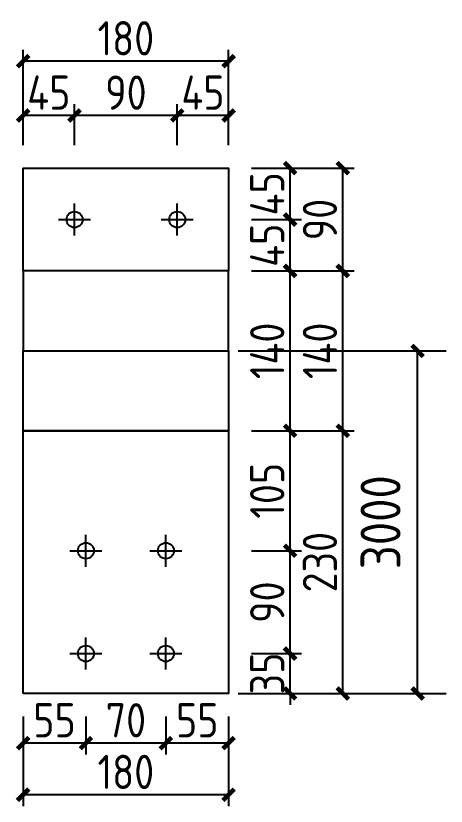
# Model space of a CAD drawing. Extents: x -196983 to 471790, y -783661 to 190401.
# Drawn here: x 206353 to 210122, y -106150 to -99230 of the extents above; entities that cross this region are included whole.
import ezdxf

# ---------------------------------------------------------------- set-up
doc = ezdxf.new("R2010")
doc.units = 0
doc.header["$LTSCALE"] = 1000
doc.header["$MEASUREMENT"] = 0
doc.layers.add('_TCH_MASK', color=7, linetype='Continuous')
doc.styles.get("Standard").update_dxf_attribs({"font": 'gbenor.shx', "bigfont": 'gbcbig.shx'})
doc.dimstyles.get("Standard").update_dxf_attribs({"dimscale": 100, "dimtxt": 3.5, "dimasz": 1, "dimexe": 2.5, "dimexo": 3, "dimgap": 1.5, "dimtad": 1, "dimdec": 0, "dimzin": 0, "dimdsep": 46, "dimtxsty": 'Standard', "dimblk": 'ARCHTICK', "dimcen": 0.09, "dimadec": 0, "dimazin": 0, "dimtfac": 1, "dimtdec": 0, "dimtix": 1, "dimtmove": 2, "dimatfit": 3, "dimfxl": 1, "dimtolj": 1, "dimtzin": 0, "dimarcsym": 0})

# ---------------------------------------------------------------- blocks, each defined once
blk = doc.blocks.new('_ArchTick')
at = {"color": 0, "linetype": 'ByBlock', "const_width": 0.4}
blk.add_lwpolyline([(-0.5, -0.5), (0.5, 0.5)], dxfattribs=at)
blk = doc.blocks.new('*D942')
at = {"layer": '_TCH_MASK', "color": 0, "lineweight": -2}
for p, q in [((208754.8, -104813.6), (208754.8, -104713.6)), ((208416.9, -104813.6), (208854.8, -104813.6)), ((208754.8, -105163.6), (208754.8, -104813.6)), ((208416.9, -105163.6), (208854.8, -105163.6)), ((208754.8, -105163.6), (208754.8, -105263.6))]:
    blk.add_line(p, q, dxfattribs=at)
at = {"layer": 'Defpoints', "color": 0}
for p in [(208216.9, -104813.6), (208754.8, -104813.6), (208216.9, -105163.6)]:
    blk.add_point(p, dxfattribs=at)
at = {"layer": '_TCH_MASK', "color": 0, "lineweight": -2, "xscale": 100, "yscale": 100, "zscale": 100}
for p, rotation in [((208754.8, -104813.6), 270), ((208754.8, -105163.6), 90)]:
    blk.add_blockref('_ArchTick', p, dxfattribs=dict(at, rotation=rotation))
at = {"layer": '_TCH_MASK', "color": 0, "lineweight": 15, "insert": (208554.8, -104988.6), "char_height": 300, "attachment_point": 5, "rotation": 90}
blk.add_mtext('\\A1;35', dxfattribs=at)
blk = doc.blocks.new('*D943')
at = {"layer": '_TCH_MASK', "color": 0, "lineweight": -2}
for p, q in [((208416.9, -103913.6), (208854.8, -103913.6)), ((208754.8, -104813.6), (208754.8, -103913.6)), ((208416.9, -104813.6), (208854.8, -104813.6))]:
    blk.add_line(p, q, dxfattribs=at)
at = {"layer": 'Defpoints', "color": 0}
for p in [(208216.9, -103913.6), (208754.8, -103913.6), (208216.9, -104813.6)]:
    blk.add_point(p, dxfattribs=at)
at = {"layer": '_TCH_MASK', "color": 0, "lineweight": -2, "xscale": 100, "yscale": 100, "zscale": 100}
for p, rotation in [((208754.8, -103913.6), 90), ((208754.8, -104813.6), 270)]:
    blk.add_blockref('_ArchTick', p, dxfattribs=dict(at, rotation=rotation))
at = {"layer": '_TCH_MASK', "color": 0, "lineweight": 15, "insert": (208554.8, -104363.6), "char_height": 300, "attachment_point": 5, "rotation": 90}
blk.add_mtext('\\A1;90', dxfattribs=at)
blk = doc.blocks.new('*D953')
at = {"layer": '_TCH_MASK', "color": 0, "lineweight": -2}
for p, q in [((208416.9, -102863.6), (208854.8, -102863.6)), ((208754.8, -103913.6), (208754.8, -102863.6)), ((208416.9, -103913.6), (208854.8, -103913.6))]:
    blk.add_line(p, q, dxfattribs=at)
at = {"layer": 'Defpoints', "color": 0}
for p in [(208216.9, -102863.6), (208754.8, -102863.6), (208216.9, -103913.6)]:
    blk.add_point(p, dxfattribs=at)
at = {"layer": '_TCH_MASK', "color": 0, "lineweight": -2, "xscale": 100, "yscale": 100, "zscale": 100}
for p, rotation in [((208754.8, -102863.6), 90), ((208754.8, -103913.6), 270)]:
    blk.add_blockref('_ArchTick', p, dxfattribs=dict(at, rotation=rotation))
at = {"layer": '_TCH_MASK', "color": 0, "lineweight": 15, "insert": (208554.8, -103388.6), "char_height": 300, "attachment_point": 5, "rotation": 90}
blk.add_mtext('\\A1;105', dxfattribs=at)
blk = doc.blocks.new('*D954')
at = {"layer": '_TCH_MASK', "color": 0, "lineweight": -2}
for p, q in [((208416.9, -101463.6), (208854.8, -101463.6)), ((208754.8, -102863.6), (208754.8, -101463.6)), ((208416.9, -102863.6), (208854.8, -102863.6))]:
    blk.add_line(p, q, dxfattribs=at)
at = {"layer": 'Defpoints', "color": 0}
for p in [(208216.9, -101463.6), (208754.8, -101463.6), (208216.9, -102863.6)]:
    blk.add_point(p, dxfattribs=at)
at = {"layer": '_TCH_MASK', "color": 0, "lineweight": -2, "xscale": 100, "yscale": 100, "zscale": 100}
for p, rotation in [((208754.8, -101463.6), 90), ((208754.8, -102863.6), 270)]:
    blk.add_blockref('_ArchTick', p, dxfattribs=dict(at, rotation=rotation))
at = {"layer": '_TCH_MASK', "color": 0, "lineweight": 15, "insert": (208554.8, -102163.6), "char_height": 300, "attachment_point": 5, "rotation": 90}
blk.add_mtext('\\A1;140', dxfattribs=at)
blk = doc.blocks.new('*D955')
at = {"layer": '_TCH_MASK', "color": 0, "lineweight": -2}
for p, q in [((208416.9, -101013.6), (208854.8, -101013.6)), ((208754.8, -101463.6), (208754.8, -101013.6)), ((208416.9, -101463.6), (208854.8, -101463.6))]:
    blk.add_line(p, q, dxfattribs=at)
at = {"layer": 'Defpoints', "color": 0}
for p in [(208216.9, -101013.6), (208754.8, -101013.6), (208216.9, -101463.6)]:
    blk.add_point(p, dxfattribs=at)
at = {"layer": '_TCH_MASK', "color": 0, "lineweight": -2, "xscale": 100, "yscale": 100, "zscale": 100}
for p, rotation in [((208754.8, -101013.6), 90), ((208754.8, -101463.6), 270)]:
    blk.add_blockref('_ArchTick', p, dxfattribs=dict(at, rotation=rotation))
at = {"layer": '_TCH_MASK', "color": 0, "lineweight": 15, "insert": (208554.8, -101238.6), "char_height": 300, "attachment_point": 5, "rotation": 90}
blk.add_mtext('\\A1;45', dxfattribs=at)
blk = doc.blocks.new('*D956')
at = {"layer": '_TCH_MASK', "color": 0, "lineweight": -2}
for p, q in [((208416.9, -100563.6), (208854.8, -100563.6)), ((208754.8, -101013.6), (208754.8, -100563.6)), ((208416.9, -101013.6), (208854.8, -101013.6))]:
    blk.add_line(p, q, dxfattribs=at)
at = {"layer": 'Defpoints', "color": 0}
for p in [(208216.9, -100563.6), (208754.8, -100563.6), (208216.9, -101013.6)]:
    blk.add_point(p, dxfattribs=at)
at = {"layer": '_TCH_MASK', "color": 0, "lineweight": -2, "xscale": 100, "yscale": 100, "zscale": 100}
for p, rotation in [((208754.8, -100563.6), 90), ((208754.8, -101013.6), 270)]:
    blk.add_blockref('_ArchTick', p, dxfattribs=dict(at, rotation=rotation))
at = {"layer": '_TCH_MASK', "color": 0, "lineweight": 15, "insert": (208554.8, -100788.6), "char_height": 300, "attachment_point": 5, "rotation": 90}
blk.add_mtext('\\A1;45', dxfattribs=at)
blk = doc.blocks.new('*D944')
at = {"layer": '_TCH_MASK', "color": 0, "lineweight": -2}
for p, q in [((208416.9, -102863.6), (209316.4, -102863.6)), ((209216.4, -105163.6), (209216.4, -102863.6)), ((208416.9, -105163.6), (209316.4, -105163.6))]:
    blk.add_line(p, q, dxfattribs=at)
at = {"layer": 'Defpoints', "color": 0}
for p in [(208216.9, -102863.6), (209216.4, -102863.6), (208216.9, -105163.6)]:
    blk.add_point(p, dxfattribs=at)
at = {"layer": '_TCH_MASK', "color": 0, "lineweight": -2, "xscale": 100, "yscale": 100, "zscale": 100}
for p, rotation in [((209216.4, -102863.6), 90), ((209216.4, -105163.6), 270)]:
    blk.add_blockref('_ArchTick', p, dxfattribs=dict(at, rotation=rotation))
at = {"layer": '_TCH_MASK', "color": 0, "lineweight": 15, "insert": (209016.4, -104013.6), "char_height": 300, "attachment_point": 5, "rotation": 90}
blk.add_mtext('\\A1;230', dxfattribs=at)
blk = doc.blocks.new('*D945')
at = {"layer": '_TCH_MASK', "color": 0, "lineweight": -2}
for p, q in [((208416.9, -101463.6), (209316.4, -101463.6)), ((209216.4, -102863.6), (209216.4, -101463.6)), ((208416.9, -102863.6), (209316.4, -102863.6))]:
    blk.add_line(p, q, dxfattribs=at)
at = {"layer": 'Defpoints', "color": 0}
for p in [(208216.9, -101463.6), (209216.4, -101463.6), (208216.9, -102863.6)]:
    blk.add_point(p, dxfattribs=at)
at = {"layer": '_TCH_MASK', "color": 0, "lineweight": -2, "xscale": 100, "yscale": 100, "zscale": 100}
for p, rotation in [((209216.4, -101463.6), 90), ((209216.4, -102863.6), 270)]:
    blk.add_blockref('_ArchTick', p, dxfattribs=dict(at, rotation=rotation))
at = {"layer": '_TCH_MASK', "color": 0, "lineweight": 15, "insert": (209016.4, -102163.6), "char_height": 300, "attachment_point": 5, "rotation": 90}
blk.add_mtext('\\A1;140', dxfattribs=at)
blk = doc.blocks.new('*D946')
at = {"layer": '_TCH_MASK', "color": 0, "lineweight": -2}
for p, q in [((208416.9, -100563.6), (209316.4, -100563.6)), ((209216.4, -101463.6), (209216.4, -100563.6)), ((208416.9, -101463.6), (209316.4, -101463.6))]:
    blk.add_line(p, q, dxfattribs=at)
at = {"layer": 'Defpoints', "color": 0}
for p in [(208216.9, -100563.6), (209216.4, -100563.6), (208216.9, -101463.6)]:
    blk.add_point(p, dxfattribs=at)
at = {"layer": '_TCH_MASK', "color": 0, "lineweight": -2, "xscale": 100, "yscale": 100, "zscale": 100}
for p, rotation in [((209216.4, -100563.6), 90), ((209216.4, -101463.6), 270)]:
    blk.add_blockref('_ArchTick', p, dxfattribs=dict(at, rotation=rotation))
at = {"layer": '_TCH_MASK', "color": 0, "lineweight": 15, "insert": (209016.4, -101013.6), "char_height": 300, "attachment_point": 5, "rotation": 90}
blk.add_mtext('\\A1;90', dxfattribs=at)
blk = doc.blocks.new('*D947')
at = {"layer": '_TCH_MASK', "color": 0, "lineweight": -2}
for p, q in [((207766.9, -100363.6), (207766.9, -100002.1)), ((208216.9, -100363.6), (208216.9, -100002.1)), ((208216.9, -100102.1), (207766.9, -100102.1))]:
    blk.add_line(p, q, dxfattribs=at)
at = {"layer": 'Defpoints', "color": 0}
for p in [(207766.9, -100102.1), (207766.9, -100563.6), (208216.9, -100563.6)]:
    blk.add_point(p, dxfattribs=at)
at = {"layer": '_TCH_MASK', "color": 0, "lineweight": -2, "xscale": 100, "yscale": 100, "zscale": 100, "rotation": 180}
blk.add_blockref('_ArchTick', (207766.9, -100102.1), dxfattribs=at)
at = {"layer": '_TCH_MASK', "color": 0, "lineweight": -2, "xscale": 100, "yscale": 100, "zscale": 100}
blk.add_blockref('_ArchTick', (208216.9, -100102.1), dxfattribs=at)
at = {"layer": '_TCH_MASK', "color": 0, "lineweight": 15, "insert": (207991.9, -99902.1), "char_height": 300, "attachment_point": 5}
blk.add_mtext('\\A1;45', dxfattribs=at)
blk = doc.blocks.new('*D948')
at = {"layer": '_TCH_MASK', "color": 0, "lineweight": -2}
for p, q in [((206866.9, -100363.6), (206866.9, -100002.1)), ((207766.9, -100363.6), (207766.9, -100002.1)), ((207766.9, -100102.1), (206866.9, -100102.1))]:
    blk.add_line(p, q, dxfattribs=at)
at = {"layer": 'Defpoints', "color": 0}
for p in [(206866.9, -100102.1), (206866.9, -100563.6), (207766.9, -100563.6)]:
    blk.add_point(p, dxfattribs=at)
at = {"layer": '_TCH_MASK', "color": 0, "lineweight": -2, "xscale": 100, "yscale": 100, "zscale": 100, "rotation": 180}
blk.add_blockref('_ArchTick', (206866.9, -100102.1), dxfattribs=at)
at = {"layer": '_TCH_MASK', "color": 0, "lineweight": -2, "xscale": 100, "yscale": 100, "zscale": 100}
blk.add_blockref('_ArchTick', (207766.9, -100102.1), dxfattribs=at)
at = {"layer": '_TCH_MASK', "color": 0, "lineweight": 15, "insert": (207316.9, -99902.1), "char_height": 300, "attachment_point": 5}
blk.add_mtext('\\A1;90', dxfattribs=at)
blk = doc.blocks.new('*D957')
at = {"layer": '_TCH_MASK', "color": 0, "lineweight": -2}
for p, q in [((206416.9, -100363.6), (206416.9, -100002.1)), ((206866.9, -100363.6), (206866.9, -100002.1)), ((206866.9, -100102.1), (206416.9, -100102.1))]:
    blk.add_line(p, q, dxfattribs=at)
at = {"layer": 'Defpoints', "color": 0}
for p in [(206416.9, -100102.1), (206416.9, -100563.6), (206866.9, -100563.6)]:
    blk.add_point(p, dxfattribs=at)
at = {"layer": '_TCH_MASK', "color": 0, "lineweight": -2, "xscale": 100, "yscale": 100, "zscale": 100, "rotation": 180}
blk.add_blockref('_ArchTick', (206416.9, -100102.1), dxfattribs=at)
at = {"layer": '_TCH_MASK', "color": 0, "lineweight": -2, "xscale": 100, "yscale": 100, "zscale": 100}
blk.add_blockref('_ArchTick', (206866.9, -100102.1), dxfattribs=at)
at = {"layer": '_TCH_MASK', "color": 0, "lineweight": 15, "insert": (206641.9, -99902.1), "char_height": 300, "attachment_point": 5}
blk.add_mtext('\\A1;45', dxfattribs=at)
blk = doc.blocks.new('*D958')
at = {"layer": '_TCH_MASK', "color": 0, "lineweight": -2}
for p, q in [((206416.9, -100363.6), (206416.9, -99526.4)), ((208216.9, -100363.6), (208216.9, -99526.4)), ((208216.9, -99626.4), (206416.9, -99626.4))]:
    blk.add_line(p, q, dxfattribs=at)
at = {"layer": 'Defpoints', "color": 0}
for p in [(206416.9, -99626.4), (206416.9, -100563.6), (208216.9, -100563.6)]:
    blk.add_point(p, dxfattribs=at)
at = {"layer": '_TCH_MASK', "color": 0, "lineweight": -2, "xscale": 100, "yscale": 100, "zscale": 100, "rotation": 180}
blk.add_blockref('_ArchTick', (206416.9, -99626.4), dxfattribs=at)
at = {"layer": '_TCH_MASK', "color": 0, "lineweight": -2, "xscale": 100, "yscale": 100, "zscale": 100}
blk.add_blockref('_ArchTick', (208216.9, -99626.4), dxfattribs=at)
at = {"layer": '_TCH_MASK', "color": 0, "lineweight": 15, "insert": (207316.9, -99426.4), "char_height": 300, "attachment_point": 5}
blk.add_mtext('\\A1;180', dxfattribs=at)
blk = doc.blocks.new('*D949')
at = {"layer": '_TCH_MASK', "color": 0, "lineweight": -2}
for p, q in [((207666.9, -105363.6), (207666.9, -105698)), ((208216.9, -105363.6), (208216.9, -105698)), ((208216.9, -105598), (207666.9, -105598))]:
    blk.add_line(p, q, dxfattribs=at)
at = {"layer": 'Defpoints', "color": 0}
for p in [(207666.9, -105163.6), (208216.9, -105163.6), (207666.9, -105598)]:
    blk.add_point(p, dxfattribs=at)
at = {"layer": '_TCH_MASK', "color": 0, "lineweight": -2, "xscale": 100, "yscale": 100, "zscale": 100, "rotation": 180}
blk.add_blockref('_ArchTick', (207666.9, -105598), dxfattribs=at)
at = {"layer": '_TCH_MASK', "color": 0, "lineweight": -2, "xscale": 100, "yscale": 100, "zscale": 100}
blk.add_blockref('_ArchTick', (208216.9, -105598), dxfattribs=at)
at = {"layer": '_TCH_MASK', "color": 0, "lineweight": 15, "insert": (207941.9, -105398), "char_height": 300, "attachment_point": 5}
blk.add_mtext('\\A1;55', dxfattribs=at)
blk = doc.blocks.new('*D950')
at = {"layer": '_TCH_MASK', "color": 0, "lineweight": -2}
for p, q in [((206966.9, -105363.6), (206966.9, -105698)), ((207666.9, -105363.6), (207666.9, -105698)), ((207666.9, -105598), (206966.9, -105598))]:
    blk.add_line(p, q, dxfattribs=at)
at = {"layer": 'Defpoints', "color": 0}
for p in [(206966.9, -105163.6), (207666.9, -105163.6), (206966.9, -105598)]:
    blk.add_point(p, dxfattribs=at)
at = {"layer": '_TCH_MASK', "color": 0, "lineweight": -2, "xscale": 100, "yscale": 100, "zscale": 100, "rotation": 180}
blk.add_blockref('_ArchTick', (206966.9, -105598), dxfattribs=at)
at = {"layer": '_TCH_MASK', "color": 0, "lineweight": -2, "xscale": 100, "yscale": 100, "zscale": 100}
blk.add_blockref('_ArchTick', (207666.9, -105598), dxfattribs=at)
at = {"layer": '_TCH_MASK', "color": 0, "lineweight": 15, "insert": (207316.9, -105398), "char_height": 300, "attachment_point": 5}
blk.add_mtext('\\A1;70', dxfattribs=at)
blk = doc.blocks.new('*D951')
at = {"layer": '_TCH_MASK', "color": 0, "lineweight": -2}
for p, q in [((206416.9, -105363.6), (206416.9, -105698)), ((206966.9, -105363.6), (206966.9, -105698)), ((206966.9, -105598), (206416.9, -105598))]:
    blk.add_line(p, q, dxfattribs=at)
at = {"layer": 'Defpoints', "color": 0}
for p in [(206416.9, -105163.6), (206966.9, -105163.6), (206416.9, -105598)]:
    blk.add_point(p, dxfattribs=at)
at = {"layer": '_TCH_MASK', "color": 0, "lineweight": -2, "xscale": 100, "yscale": 100, "zscale": 100, "rotation": 180}
blk.add_blockref('_ArchTick', (206416.9, -105598), dxfattribs=at)
at = {"layer": '_TCH_MASK', "color": 0, "lineweight": -2, "xscale": 100, "yscale": 100, "zscale": 100}
blk.add_blockref('_ArchTick', (206966.9, -105598), dxfattribs=at)
at = {"layer": '_TCH_MASK', "color": 0, "lineweight": 15, "insert": (206691.9, -105398), "char_height": 300, "attachment_point": 5}
blk.add_mtext('\\A1;55', dxfattribs=at)
blk = doc.blocks.new('*D952')
at = {"layer": '_TCH_MASK', "color": 0, "lineweight": -2}
for p, q in [((206416.9, -105363.6), (206416.9, -106150.3)), ((208216.9, -105363.6), (208216.9, -106150.3)), ((208216.9, -106050.3), (206416.9, -106050.3))]:
    blk.add_line(p, q, dxfattribs=at)
at = {"layer": 'Defpoints', "color": 0}
for p in [(206416.9, -105163.6), (208216.9, -105163.6), (206416.9, -106050.3)]:
    blk.add_point(p, dxfattribs=at)
at = {"layer": '_TCH_MASK', "color": 0, "lineweight": -2, "xscale": 100, "yscale": 100, "zscale": 100, "rotation": 180}
blk.add_blockref('_ArchTick', (206416.9, -106050.3), dxfattribs=at)
at = {"layer": '_TCH_MASK', "color": 0, "lineweight": -2, "xscale": 100, "yscale": 100, "zscale": 100}
blk.add_blockref('_ArchTick', (208216.9, -106050.3), dxfattribs=at)
at = {"layer": '_TCH_MASK', "color": 0, "lineweight": 15, "insert": (207316.9, -105850.3), "char_height": 300, "attachment_point": 5}
blk.add_mtext('\\A1;180', dxfattribs=at)
blk = doc.blocks.new('*D1260')
at = {"color": 0, "lineweight": -2}
for p, q in [((208299.1, -102163.6), (210122.2, -102163.6)), ((209872.2, -105163.6), (209872.2, -102163.6)), ((208299.1, -105163.6), (210122.2, -105163.6))]:
    blk.add_line(p, q, dxfattribs=at)
at = {"layer": 'Defpoints', "color": 0}
for p in [(207999.1, -102163.6), (209872.2, -102163.6), (207999.1, -105163.6)]:
    blk.add_point(p, dxfattribs=at)
at = {"color": 0, "lineweight": -2, "xscale": 100, "yscale": 100, "zscale": 100}
for p, rotation in [((209872.2, -102163.6), 90), ((209872.2, -105163.6), 270)]:
    blk.add_blockref('_ArchTick', p, dxfattribs=dict(at, rotation=rotation))
at = {"color": 0, "insert": (209547.2, -103663.6), "char_height": 350, "attachment_point": 5, "rotation": 90}
blk.add_mtext('\\A1;3000', dxfattribs=at)

msp = doc.modelspace()

# ---------------------------------------------------------------- linework, layer by layer
at = {"color": 2}
for p, q in [((206866.9, -101153.6), (206866.9, -100873.6)), ((207766.9, -101153.6), (207766.9, -100873.6)), ((206726.9, -101013.6), (207006.9, -101013.6)), ((207626.9, -101013.6), (207906.9, -101013.6)), ((206966.9, -104053.6), (206966.9, -103773.6)), ((207666.9, -104053.6), (207666.9, -103773.6)), ((206826.9, -103913.6), (207106.9, -103913.6)), ((207526.9, -103913.6), (207806.9, -103913.6)), ((206966.9, -104953.6), (206966.9, -104673.6)), ((207666.9, -104953.6), (207666.9, -104673.6)), ((206826.9, -104813.6), (207106.9, -104813.6)), ((207526.9, -104813.6), (207806.9, -104813.6))]:
    msp.add_line(p, q, dxfattribs=at)
at = {"color": 1}
for points in [[(206416.9, -101463.6), (206416.9, -100563.6), (208216.9, -100563.6), (208216.9, -101463.6)], [(206416.9, -105163.6), (206416.9, -102863.6), (208216.9, -102863.6), (208216.9, -105163.6)]]:
    msp.add_lwpolyline(points, close=True, dxfattribs=at)
at = {"color": 0}
for points in [[(206416.9, -101463.6), (206416.9, -102163.6), (208216.9, -102163.6), (208216.9, -101463.6)], [(206416.9, -102863.6), (206416.9, -102163.6), (208216.9, -102163.6), (208216.9, -102863.6)]]:
    msp.add_lwpolyline(points, close=True, dxfattribs=at)
at = {"color": 2}
for centre in [(206866.9, -101013.6), (207766.9, -101013.6), (206966.9, -103913.6), (207666.9, -103913.6), (206966.9, -104813.6), (207666.9, -104813.6)]:
    msp.add_circle(centre, 70, dxfattribs=at)

# ---------------------------------------------------------------- dimensions: what is measured, and where the dimension line sits
at = {"color": 3}
dim = msp.add_linear_dim(base=(209872.2, -102163.6), p1=(207999.1, -105163.6), p2=(207999.1, -102163.6), angle=90, dimstyle='Standard', dxfattribs=at)
dim.commit()
dim.dimension.update_dxf_attribs({"geometry": '*D1260', "text_midpoint": (209547.2, -103663.6)})
at = {"layer": '_TCH_MASK', "color": 4, "lineweight": 15}
for base, p1, p2, angle, picture, middle in [((206416.9, -99626.4), (208216.9, -100563.6), (206416.9, -100563.6), 180, '*D958', (207316.9, -99426.4)), ((206416.9, -100102.1), (206866.9, -100563.6), (206416.9, -100563.6), 180, '*D957', (206641.9, -99902.1)), ((206866.9, -100102.1), (207766.9, -100563.6), (206866.9, -100563.6), 180, '*D948', (207316.9, -99902.1)), ((207766.9, -100102.1), (208216.9, -100563.6), (207766.9, -100563.6), 180, '*D947', (207991.9, -99902.1)), ((208754.8, -100563.6), (208216.9, -101013.6), (208216.9, -100563.6), 90, '*D956', (208554.8, -100788.6)), ((209216.4, -100563.6), (208216.9, -101463.6), (208216.9, -100563.6), 90, '*D946', (209016.4, -101013.6)), ((208754.8, -101013.6), (208216.9, -101463.6), (208216.9, -101013.6), 90, '*D955', (208554.8, -101238.6))]:
    dim = msp.add_linear_dim(base=base, p1=p1, p2=p2, angle=angle, dimstyle='Standard', override={"dimtxt": 3, "dimexe": 1, "dimexo": 2, "dimgap": 0.5, "dimlfac": 0.1}, dxfattribs=at)
    dim.commit()
    dim.dimension.update_dxf_attribs({"geometry": picture, "text_midpoint": middle})
at = {"layer": '_TCH_MASK', "color": 3, "lineweight": 15}
for base, picture, middle in [((208754.8, -101463.6), '*D954', (208554.8, -102163.6)), ((209216.4, -101463.6), '*D945', (209016.4, -102163.6))]:
    dim = msp.add_linear_dim(base=base, p1=(208216.9, -102863.6), p2=(208216.9, -101463.6), angle=90, dimstyle='Standard', override={"dimtxt": 3, "dimexe": 1, "dimexo": 2, "dimgap": 0.5, "dimlfac": 0.1}, dxfattribs=at)
    dim.commit()
    dim.dimension.update_dxf_attribs({"geometry": picture, "text_midpoint": middle})
at = {"layer": '_TCH_MASK', "color": 6, "lineweight": 15}
for base, p1, p2, angle, picture, middle in [((208754.8, -102863.6), (208216.9, -103913.6), (208216.9, -102863.6), 90, '*D953', (208554.8, -103388.6)), ((209216.4, -102863.6), (208216.9, -105163.6), (208216.9, -102863.6), 90, '*D944', (209016.4, -104013.6)), ((208754.8, -103913.6), (208216.9, -104813.6), (208216.9, -103913.6), 90, '*D943', (208554.8, -104363.6)), ((208754.8, -104813.6), (208216.9, -105163.6), (208216.9, -104813.6), 90, '*D942', (208554.8, -104988.6)), ((206416.9, -105598), (206966.9, -105163.6), (206416.9, -105163.6), 180, '*D951', (206691.9, -105398)), ((206416.9, -106050.3), (208216.9, -105163.6), (206416.9, -105163.6), 180, '*D952', (207316.9, -105850.3)), ((206966.9, -105598), (207666.9, -105163.6), (206966.9, -105163.6), 180, '*D950', (207316.9, -105398)), ((207666.9, -105598), (208216.9, -105163.6), (207666.9, -105163.6), 180, '*D949', (207941.9, -105398))]:
    dim = msp.add_linear_dim(base=base, p1=p1, p2=p2, angle=angle, dimstyle='Standard', override={"dimtxt": 3, "dimexe": 1, "dimexo": 2, "dimgap": 0.5, "dimlfac": 0.1}, dxfattribs=at)
    dim.commit()
    dim.dimension.update_dxf_attribs({"geometry": picture, "text_midpoint": middle})

doc.saveas('drawing.dxf')
